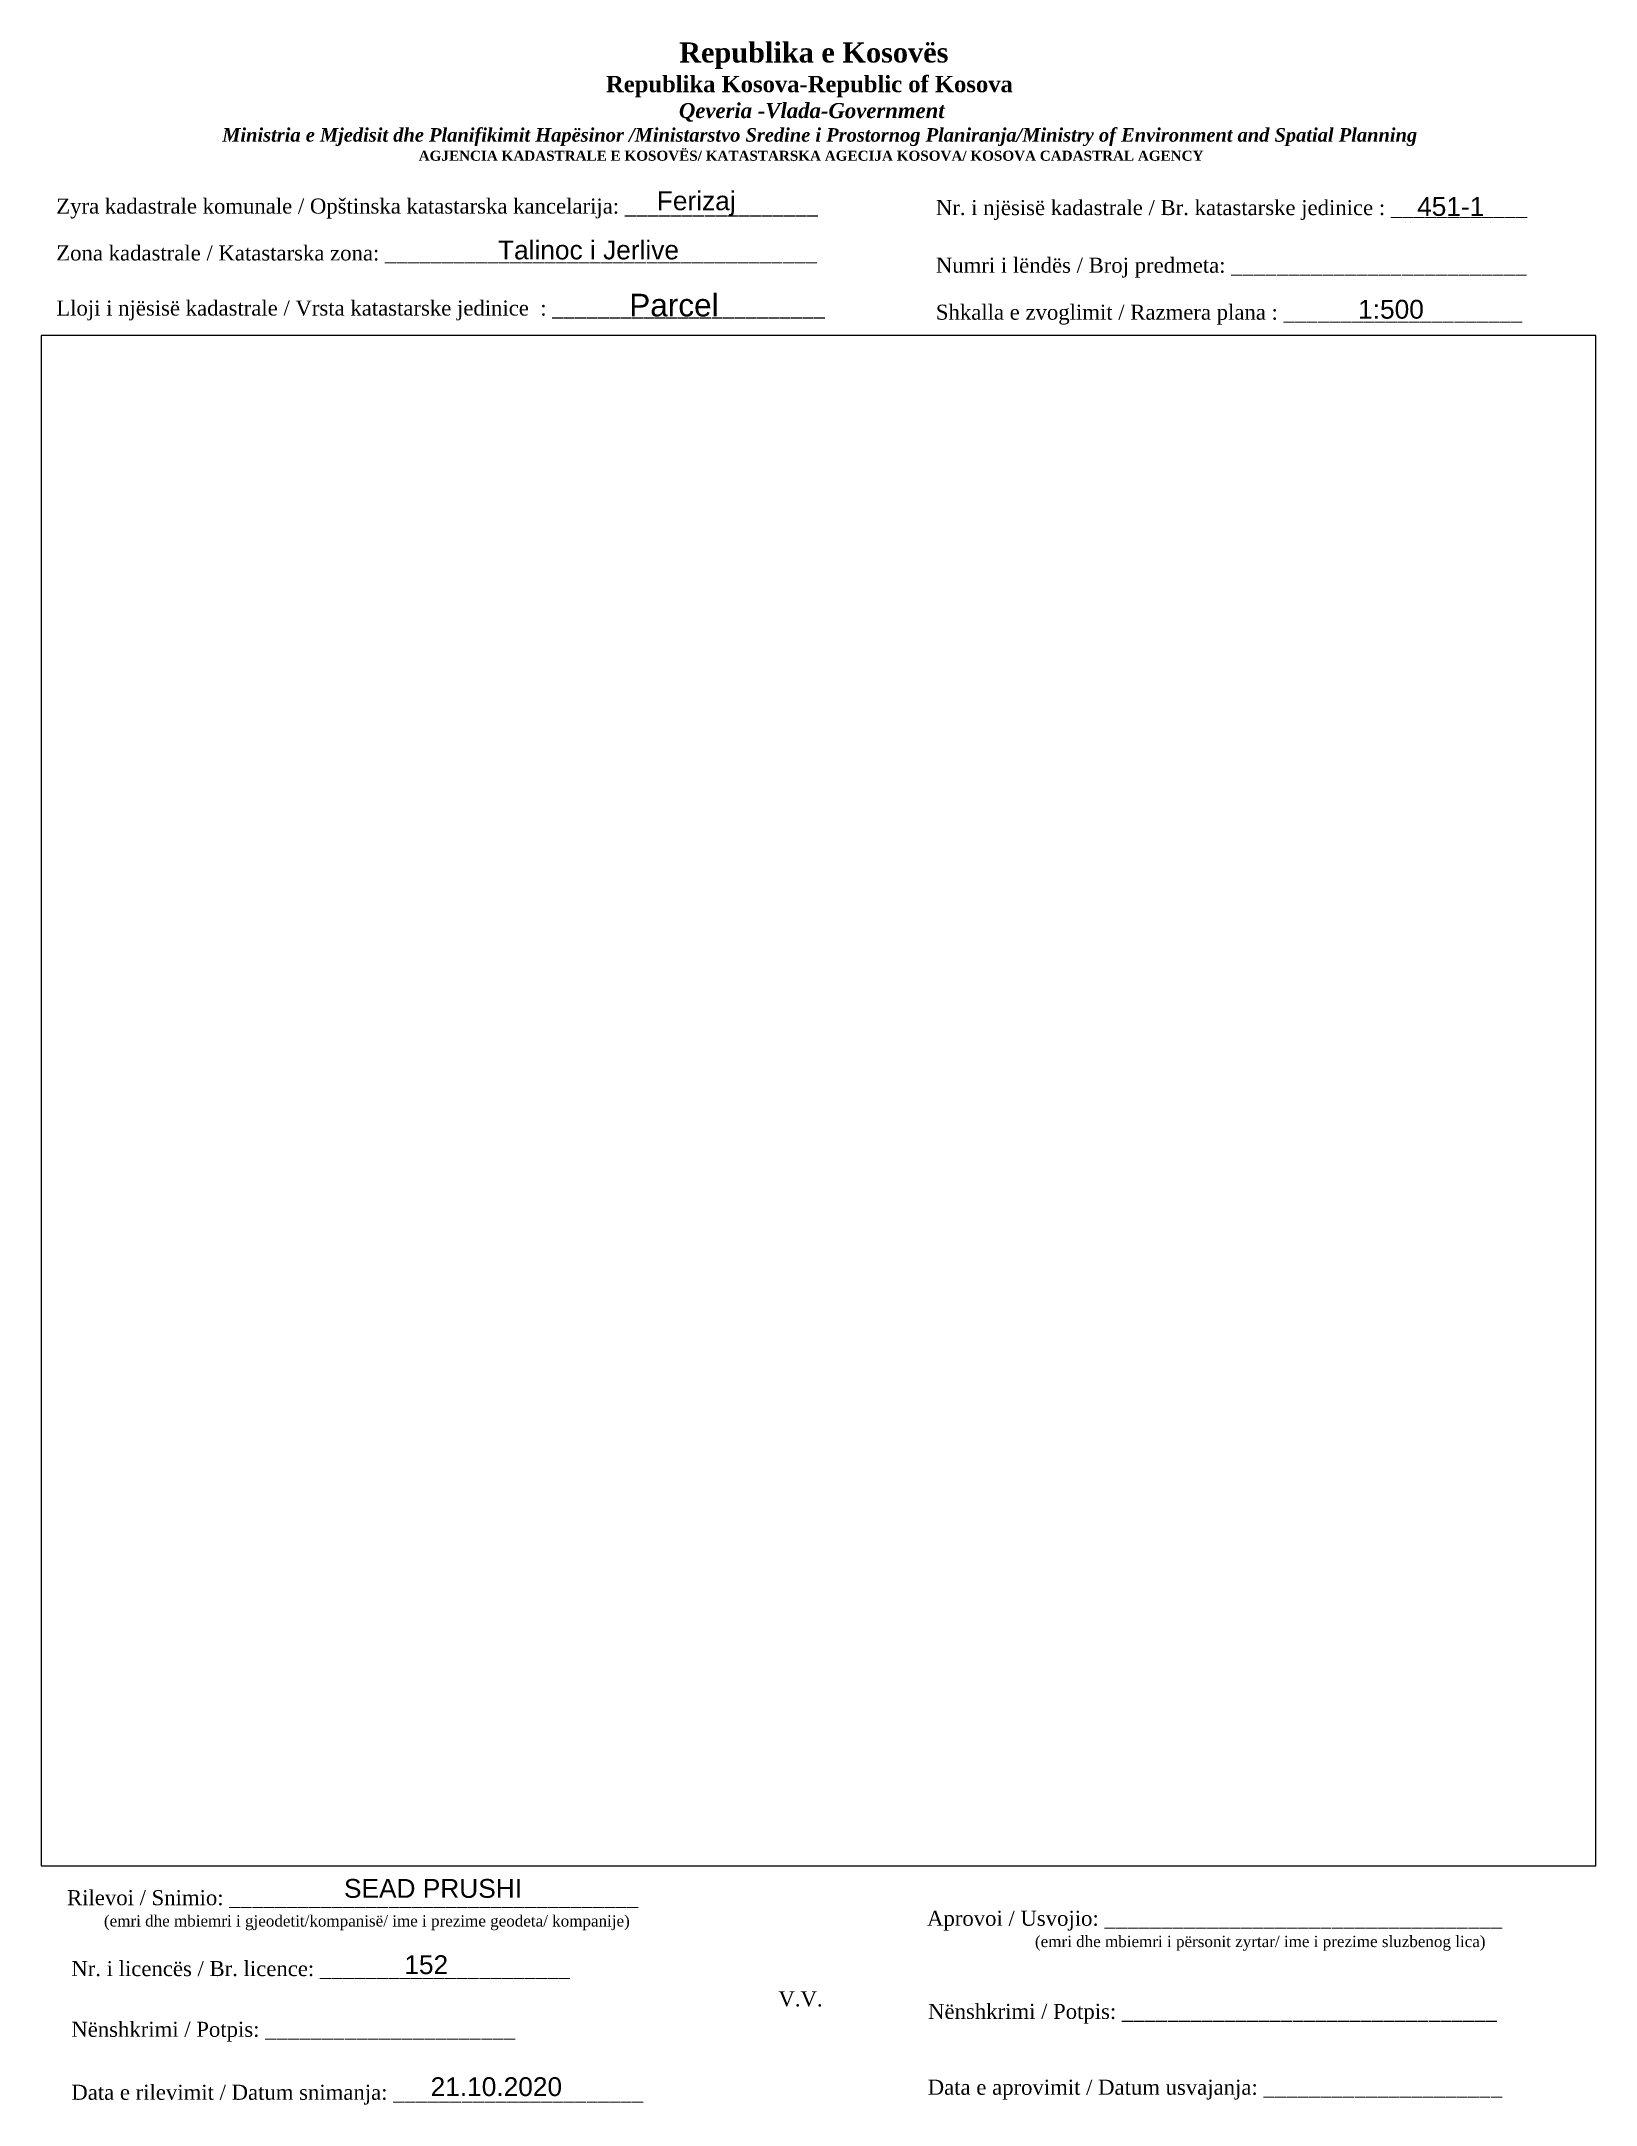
# Paper-space layout '655' of a CAD drawing. Header units: metres, sheet in millimetres. Extents: x 1 to 208, y 2 to 276.
import ezdxf

# ---------------------------------------------------------------- set-up
doc = ezdxf.new("R2010")
doc.units = ezdxf.units.M
doc.layers.get('0').update_dxf_attribs({"lineweight": 0})
doc.layers.add('Korniza e jashtme', color=7, linetype='Continuous', lineweight=0)
doc.styles.get("Standard").update_dxf_attribs({"font": 'arial.ttf'})

psp = doc.layouts.new('655')

# ---------------------------------------------------------------- texts
for s, insert, char_height, width, attachment_point in [('{\\fBook Antiqua|b1|i0|c0|p18;\\H1.333x;\\W9.9595;        \\W1;Republika e Kosovës\\fTimes New Roman|b1|i0|c0|p18;\\P\\fBook Antiqua|b1|i0|c0|p18;\\H0.8125x;\\W9.575;         \\W1;Republika Kosova-Republic of Kosova\\fTimes New Roman|b1|i0|c0|p18;\\P\\fBook Antiqua|b1|i1|c0|p18;\\H0.9233x;\\W9.6517;           \\W1;Qeveria -Vlada-Government \\P\\fTimes New Roman|b1|i1|c0|p18;\\H0.9x;\\W9.5477;   \\W1;Ministria e Mjedisit dhe Planifikimit Hapësinor /Ministarstvo Sredine i Prostornog Planiranja/Ministry of Environment and Spatial Planning\\P\\fBook Antiqua|b1|i0|c0|p18;\\H0.7406x;\\W9.0561;          \\W1;AGJENCIA KADASTRALE E KOSOVËS/ KATASTARSKA AGECIJA KOSOVA/ KOSOVA CADASTRAL AGENCY}', (5.57, 275.89), 2, 191.8237, 1), ('{\\fTimes New Roman|b0|i0|c0|p18;Zyra kadastrale komunale / Opštinska katastarska kancelarija: _________________}', (2.98, 255.14), 2, 100.6873, 1), ('Ferizaj', (88.05, 254.47), 2.5, 9.9735, 5), ('{\\fTimes New Roman|b0|i0|c0|p18;Nr. i njësisë kadastrale / Br. katastarske jedinice : ____________}', (119.91, 254.94), 2, 79.9484, 1), ('451-1', (188.35, 254.07), 2.5, 9.6047, 5), ('Talinoc i Jerlive', (73.73, 248.29), 2.5, 41.1507, 5), ('{\\fTimes New Roman|b0|i0|c0|p18;Zona kadastrale / Katastarska zona: ______________________________________}', (2.98, 248.91), 2, 100.6873, 1), ('{\\fTimes New Roman|b0|i0|c0|p18;Numri i lëndës / Broj predmeta: __________________________}', (119.91, 247.28), 2, 79.9484, 1), ('{\\fTimes New Roman|b0|i0|c0|p18;Lloji i njësisë kadastrale / Vrsta katastarske jedinice  : ________________________}', (2.98, 241.59), 2, 100.6873, 1), ('{\\fArial|b0|i0|c0|p34;Parcel}', (85.09, 240.96), 3, 11.2939, 5), ('1:500', (180.41, 240.41), 2.5, 10.1784, 5), ('{\\fTimes New Roman|b0|i0|c0|p18;Shkalla e zvoglimit / Razmera plana : _____________________}', (119.91, 241.04), 2, 79.9484, 1), ('{\\fTimes New Roman|b0|i0|c0|p18;Rilevoi / Snimio: ____________________________________\\P     \\H0.75x;(emri dhe mbiemri i gjeodetit/kompanisë/ ime i prezime geodeta/ kompanije)}', (42.38, 27.65), 2, 74.7958, 5), ('SEAD PRUSHI', (53.06, 30.53), 2.5, 27.1816, 5), ('{\\fTimes New Roman|b0|i0|c0|p18; Aprovoi / Usvojio: ___________________________________\\P                    \\H0.75x;(emri dhe mbiemri i përsonit zyrtar/ ime i prezime sluzbenog lica)}', (117.98, 27.58), 2, 83.344, 1), ('{\\fTimes New Roman|b0|i0|c0|p18;Nr. i licencës / Br. licence: ______________________\\P                                }', (4.98, 20.89), 2, 83.344, 1), ('152', (52.16, 20.39), 2.5, 5.3971, 5), ('{\\fTimes New Roman|b0|i0|c0|p18;V.V.                                 }', (101.92, 15.84), 2, 5.7076, 5), ('{\\fTimes New Roman|b0|i0|c0|p18; Nënshkrimi / Potpis: _________________________________}', (118.12, 15.2), 2, 83.344, 1), ('{\\fTimes New Roman|b0|i0|c0|p18;Nënshkrimi / Potpis: ______________________\\P                                 }', (4.98, 12.82), 2, 83.344, 1), ('{\\fTimes New Roman|b0|i0|c0|p18;Data e rilevimit / Datum snimanja: ______________________\\P                                 }', (4.98, 4.45), 2, 83.344, 1), ('21.10.2020', (61.48, 4.18), 2.5, 21.186, 5), ('{\\fTimes New Roman|b0|i0|c0|p18; Data e aprovimit / Datum usvajanja: _____________________}', (118.07, 5.12), 2, 83.344, 1)]:
    psp.add_mtext(s, dxfattribs=dict(insert=insert, char_height=char_height, width=width, attachment_point=attachment_point))

# ---------------------------------------------------------------- viewports
at = {"layer": 'Korniza e jashtme', "view_target_point": (370776.43, 310629.57)}
psp.add_viewport(center=(104.31, 135.25), size=(206.65, 203.4046), view_center_point=(7142337.29, 4383895.34), view_height=101.7023, dxfattribs=at)

doc.saveas('drawing.dxf')
